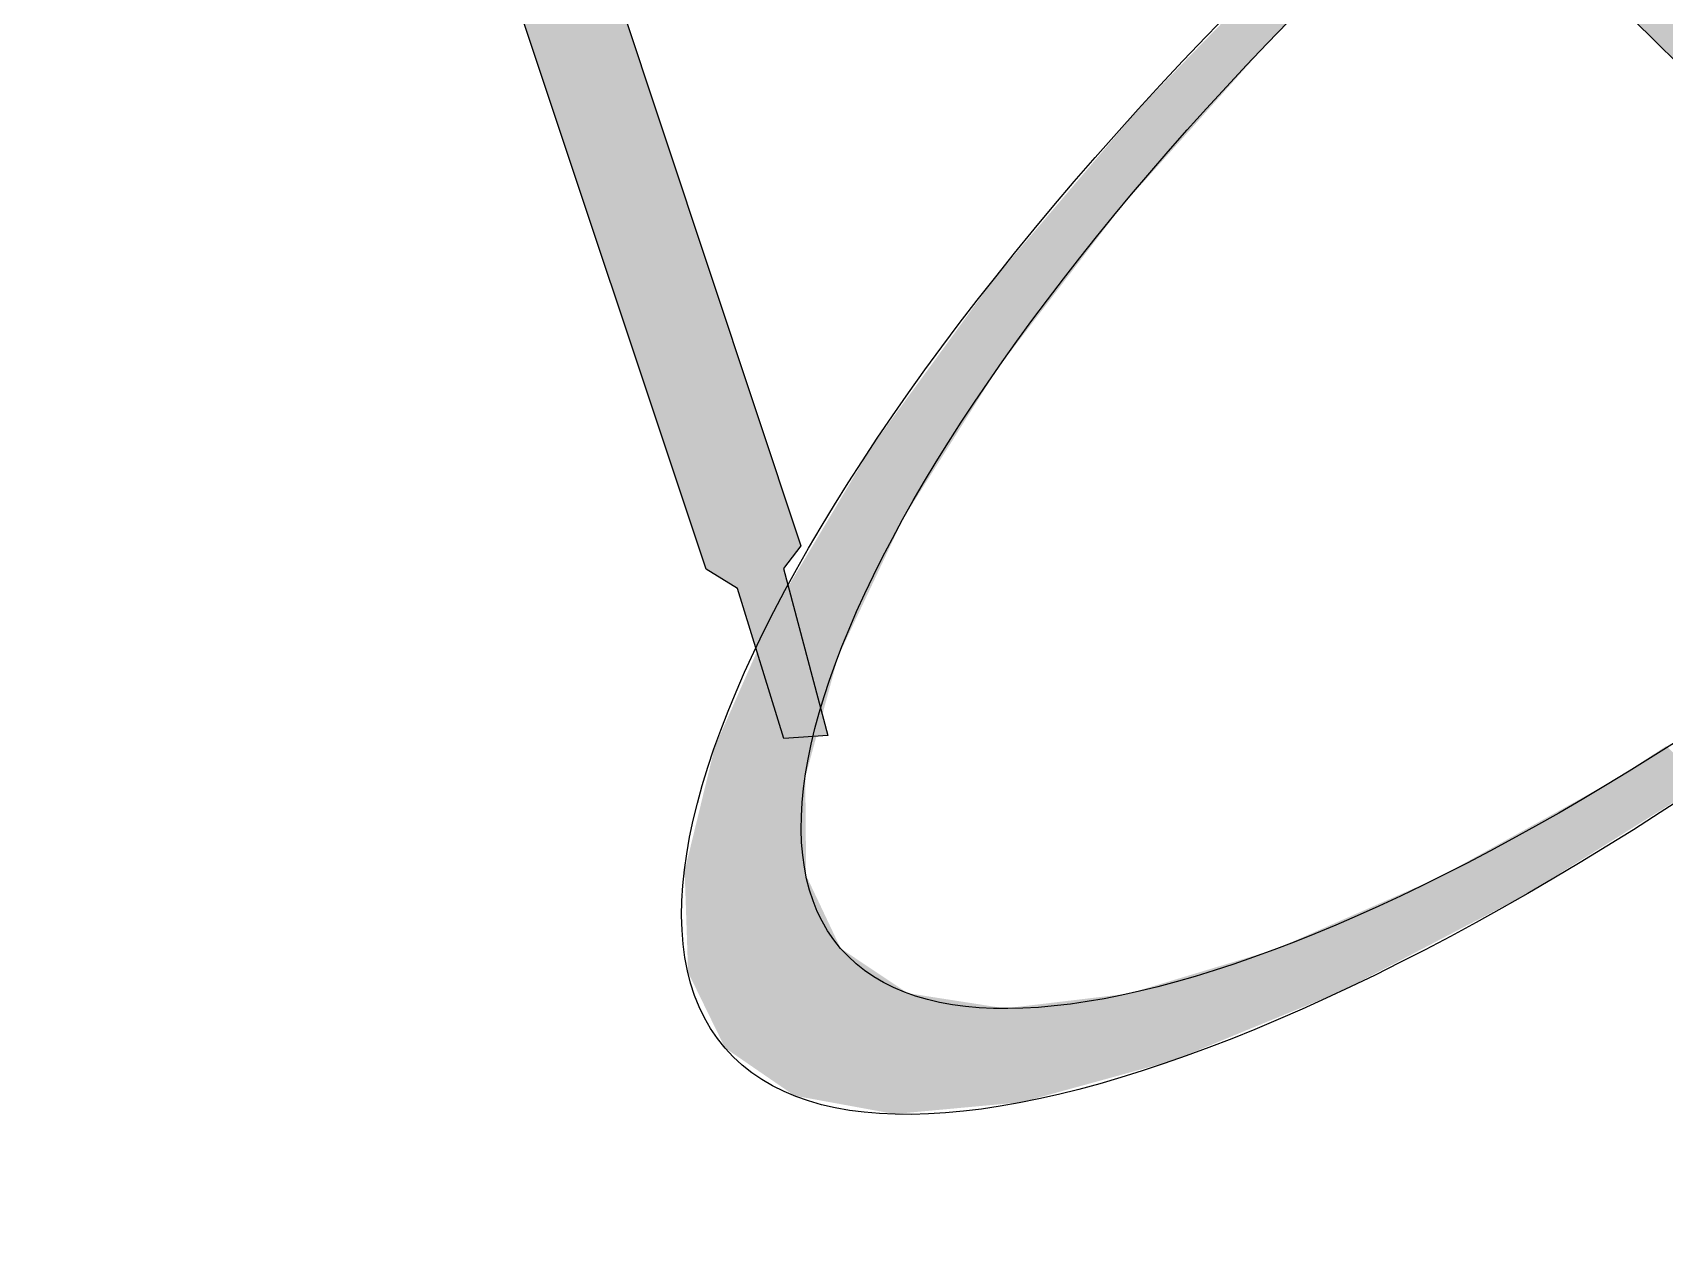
# Model space of a CAD drawing. Header units: metres. Extents: x 588040 to 588395, y 4834075 to 4834430.
# Drawn here: x 588184.973 to 588186.801, y 4834082.831 to 4834084.189 of the extents above; entities that cross this region are included whole.
import ezdxf

# ---------------------------------------------------------------- set-up
doc = ezdxf.new("R2010")
doc.units = ezdxf.units.M
doc.header["$LTSCALE"] = 2
doc.layers.add('A-HATCH', color=8, linetype='Continuous')

# ---------------------------------------------------------------- blocks, each defined once
blk = doc.blocks.new('PasteBlock$16')
at = {"color": 40}
for p, q in [((0.2007, 0.949), (0.6958, 3.2818)), ((0.7922, 3.2002), (0.3054, 0.918)), ((1.4079, 0.9537), (1.4559, 0.7727)), ((0.2198, 0.9126), (0.2007, 0.949)), ((0.3054, 0.918), (0.2758, 0.9058)), ((0.1796, 0.7415), (0.2198, 0.9126)), ((0.2758, 0.9058), (0.2239, 0.7193)), ((0.2239, 0.7193), (0.1796, 0.7415))]:
    blk.add_line(p, q, dxfattribs=at)
at = {"color": 130}
for major_axis, ratio in [((-1.5549, -0.2841), 0.33268), ((-1.3867, -0.2534), 0.335767)]:
    blk.add_ellipse((1.5021, 0.76), major_axis=major_axis, ratio=ratio, dxfattribs=at)
at = {"color": 40}
for points in [[(1.4758, 0.7392), (0.785, 3.3054), (0.7954, 3.3081)], [(1.4926, 0.7437), (0.7954, 3.3081), (0.8122, 3.3126)], [(1.4758, 0.7392), (0.7954, 3.3081), (1.4926, 0.7437)], [(1.4966, 0.7862), (0.8122, 3.3126), (0.8264, 3.3164)], [(1.4926, 0.7437), (0.8122, 3.3126), (1.4966, 0.7862)], [(1.4559, 0.7727), (0.785, 3.3054), (1.4758, 0.7392)], [(0.7589, 3.0438), (0.2437, 1.1512), (0.6958, 3.2818)], [(0.3054, 0.918), (0.2437, 1.1512), (0.7589, 3.0438)], [(0.3054, 0.918), (0.229, 1.0824), (0.2437, 1.1512)], [(0.2758, 0.9058), (0.2049, 0.9688), (0.229, 1.0824)], [(0.2758, 0.9058), (0.229, 1.0824), (0.3054, 0.918)], [(0.2198, 0.9126), (0.2007, 0.949), (0.2049, 0.9688)], [(0.248, 0.8061), (0.2049, 0.9688), (0.2758, 0.9058)], [(0.248, 0.8061), (0.2154, 0.8937), (0.2198, 0.9126)], [(0.2432, 0.7888), (0.1976, 0.8183), (0.2154, 0.8937)], [(0.2432, 0.7888), (0.2154, 0.8937), (0.248, 0.8061)], [(0.2239, 0.7193), (0.1796, 0.7415), (0.1976, 0.8183)], [(0.2239, 0.7193), (0.1976, 0.8183), (0.2432, 0.7888)]]:
    blk.add_solid(points, dxfattribs=at)
at = {"color": 130}
for points in [[(1.0408, 1.1385), (0.9588, 1.1703), (1.0274, 1.1892)], [(1.0408, 1.1385), (1.0274, 1.1892), (1.0747, 1.1469)], [(0.973, 1.1167), (0.8815, 1.1489), (0.9588, 1.1703)], [(0.973, 1.1167), (0.9588, 1.1703), (1.0408, 1.1385)], [(0.8965, 1.0922), (0.8084, 1.1235), (0.8815, 1.1489)], [(0.8965, 1.0922), (0.8815, 1.1489), (0.973, 1.1167)], [(0.8079, 1.0638), (0.7307, 1.0965), (0.7934, 1.1183)], [(0.8229, 1.0687), (0.7934, 1.1183), (0.8084, 1.1235)], [(0.8079, 1.0638), (0.7934, 1.1183), (0.8229, 1.0687)], [(0.8229, 1.0687), (0.8084, 1.1235), (0.8965, 1.0922)], [(0.746, 1.0387), (0.6428, 1.0659), (0.7307, 1.0965)], [(0.746, 1.0387), (0.7307, 1.0965), (0.8079, 1.0638)], [(0.6594, 1.0035), (0.5824, 1.0397), (0.6428, 1.0659)], [(0.6594, 1.0035), (0.6428, 1.0659), (0.746, 1.0387)], [(0.5931, 0.976), (0.5277, 1.0159), (0.5768, 1.0372)], [(0.5986, 0.9788), (0.5768, 1.0372), (0.5824, 1.0397)], [(0.5931, 0.976), (0.5768, 1.0372), (0.5986, 0.9788)], [(0.5986, 0.9788), (0.5824, 1.0397), (0.6594, 1.0035)], [(0.5449, 0.951), (0.4303, 0.9736), (0.5277, 1.0159)], [(0.5449, 0.951), (0.5277, 1.0159), (0.5931, 0.976)], [(0.4494, 0.9016), (0.4012, 0.9576), (0.4303, 0.9736)], [(0.4494, 0.9016), (0.4303, 0.9736), (0.5449, 0.951)], [(0.42, 0.8864), (0.3734, 0.9424), (0.4012, 0.9576)], [(0.42, 0.8864), (0.4012, 0.9576), (0.4494, 0.9016)], [(0.3764, 0.8566), (0.2551, 0.8775), (0.3562, 0.9329)], [(0.3931, 0.868), (0.3562, 0.9329), (0.3734, 0.9424)], [(0.3764, 0.8566), (0.3562, 0.9329), (0.3931, 0.868)], [(0.3931, 0.868), (0.3734, 0.9424), (0.42, 0.8864)], [(0.2784, 0.7897), (0.2503, 0.8748), (0.2551, 0.8775)], [(0.2784, 0.7897), (0.2551, 0.8775), (0.3764, 0.8566)], [(0.274, 0.7854), (0.2211, 0.8538), (0.2503, 0.8748)], [(0.274, 0.7854), (0.2503, 0.8748), (0.2784, 0.7897)], [(0.2306, 0.743), (0.1492, 0.802), (0.2044, 0.8418)], [(0.2464, 0.7584), (0.2044, 0.8418), (0.2211, 0.8538)], [(0.2306, 0.743), (0.2044, 0.8418), (0.2464, 0.7584)], [(0.2464, 0.7584), (0.2211, 0.8538), (0.274, 0.7854)], [(0.1783, 0.6919), (0.126, 0.7853), (0.1492, 0.802)], [(0.1783, 0.6919), (0.1492, 0.802), (0.2306, 0.743)], [(0.145, 0.634), (0.0835, 0.747), (0.1083, 0.7726)], [(0.1594, 0.659), (0.1083, 0.7726), (0.126, 0.7853)], [(0.145, 0.634), (0.1083, 0.7726), (0.1594, 0.659)], [(0.1594, 0.659), (0.126, 0.7853), (0.1783, 0.6919)], [(0.1199, 0.5567), (0.0586, 0.7213), (0.0725, 0.7357)], [(0.1207, 0.5655), (0.0725, 0.7357), (0.0749, 0.7382)], [(0.1199, 0.5567), (0.0725, 0.7357), (0.1207, 0.5655)], [(0.1234, 0.5965), (0.0749, 0.7382), (0.0835, 0.747)], [(0.1207, 0.5655), (0.0749, 0.7382), (0.1234, 0.5965)], [(0.1234, 0.5965), (0.0835, 0.747), (0.145, 0.634)], [(0.179, 0.2665), (0.0087, 0.6699), (0.0586, 0.7213)], [(0.1154, 0.5066), (0.0586, 0.7213), (0.1199, 0.5567)], [(0.1066, 0.3005), (-0.0108, 0.6339), (0.0087, 0.6699)], [(0.1066, 0.3005), (0.0087, 0.6699), (0.179, 0.2665)], [(0.0734, 0.3161), (-0.0455, 0.57), (-0.0108, 0.6339)], [(0.0734, 0.3161), (-0.0108, 0.6339), (0.1066, 0.3005)], [(0.0064, 0.3739), (-0.0488, 0.5268), (-0.0455, 0.57)], [(0.0064, 0.3739), (-0.0455, 0.57), (0.0734, 0.3161)], [(-0.0127, 0.3904), (-0.0527, 0.4759), (-0.0488, 0.5268)], [(-0.0127, 0.3904), (-0.0488, 0.5268), (0.0064, 0.3739)], [(0.179, 0.2665), (0.1154, 0.5066), (0.1993, 0.257)], [(0.1993, 0.257), (0.1154, 0.5066), (0.1547, 0.4254)], [(0.1993, 0.257), (0.1547, 0.4254), (0.2028, 0.2553)], [(0.2028, 0.2553), (0.1547, 0.4254), (0.1587, 0.4221)], [(0.2028, 0.2553), (0.1587, 0.4221), (0.2146, 0.2521)], [(0.2146, 0.2521), (0.1587, 0.4221), (0.1726, 0.4106)], [(0.2146, 0.2521), (0.1726, 0.4106), (0.2486, 0.243)], [(0.2486, 0.243), (0.1726, 0.4106), (0.213, 0.3776)], [(0.2486, 0.243), (0.213, 0.3776), (0.2712, 0.2369)], [(0.2712, 0.2369), (0.213, 0.3776), (0.2398, 0.3555)], [(0.2712, 0.2369), (0.2398, 0.3555), (0.301, 0.2289)], [(0.301, 0.2289), (0.2398, 0.3555), (0.2711, 0.3418)], [(0.301, 0.2289), (0.2711, 0.3418), (0.3718, 0.2099)], [(0.3718, 0.2099), (0.2711, 0.3418), (0.3455, 0.3093)], [(0.3718, 0.2099), (0.3455, 0.3093), (0.3924, 0.2069)], [(0.3924, 0.2069), (0.3455, 0.3093), (0.3679, 0.2995)], [(0.3924, 0.2069), (0.3679, 0.2995), (0.4285, 0.2018)], [(0.4285, 0.2018), (0.3679, 0.2995), (0.4051, 0.2905)], [(0.4285, 0.2018), (0.4051, 0.2905), (0.4343, 0.201)], [(0.4343, 0.201), (0.4051, 0.2905), (0.411, 0.289)], [(0.4343, 0.201), (0.411, 0.289), (0.5545, 0.184)], [(0.5545, 0.184), (0.411, 0.289), (0.5347, 0.2591)], [(0.5545, 0.184), (0.5347, 0.2591), (0.5751, 0.1811)], [(0.5751, 0.1811), (0.5347, 0.2591), (0.5551, 0.2567)], [(0.5751, 0.1811), (0.5551, 0.2567), (0.6073, 0.1796)], [(0.6073, 0.1796), (0.5551, 0.2567), (0.5878, 0.2529)], [(0.6073, 0.1796), (0.5878, 0.2529), (0.641, 0.1779)], [(0.641, 0.1779), (0.5878, 0.2529), (0.6223, 0.2488)], [(0.641, 0.1779), (0.6223, 0.2488), (0.7511, 0.1726)], [(0.7511, 0.1726), (0.6223, 0.2488), (0.7343, 0.2357)], [(0.7511, 0.1726), (0.7343, 0.2357), (0.8066, 0.17)], [(0.8066, 0.17), (0.7343, 0.2357), (0.7895, 0.2344)], [(0.8066, 0.17), (0.7895, 0.2344), (0.8128, 0.1701)], [(0.8128, 0.1701), (0.7895, 0.2344), (0.7958, 0.2343)], [(0.8128, 0.1701), (0.7958, 0.2343), (0.8796, 0.1719)], [(0.8796, 0.1719), (0.7958, 0.2343), (0.8636, 0.2326)], [(0.8796, 0.1719), (0.8636, 0.2326), (0.975, 0.1745)], [(0.975, 0.1745), (0.8636, 0.2326), (0.9602, 0.2303)], [(1.0429, 0.1763), (0.9602, 0.2303), (1.0277, 0.2337)], [(0.975, 0.1745), (0.9602, 0.2303), (1.0429, 0.1763)]]:
    blk.add_solid(points, dxfattribs=at)

msp = doc.modelspace()

# ---------------------------------------------------------------- block references
at = {"layer": 'A-HATCH', "rotation": 30.42789333090288}
msp.add_blockref('PasteBlock$16', (588186.0354, 4834082.6676, -102.3561), dxfattribs=at)

doc.saveas('drawing.dxf')
